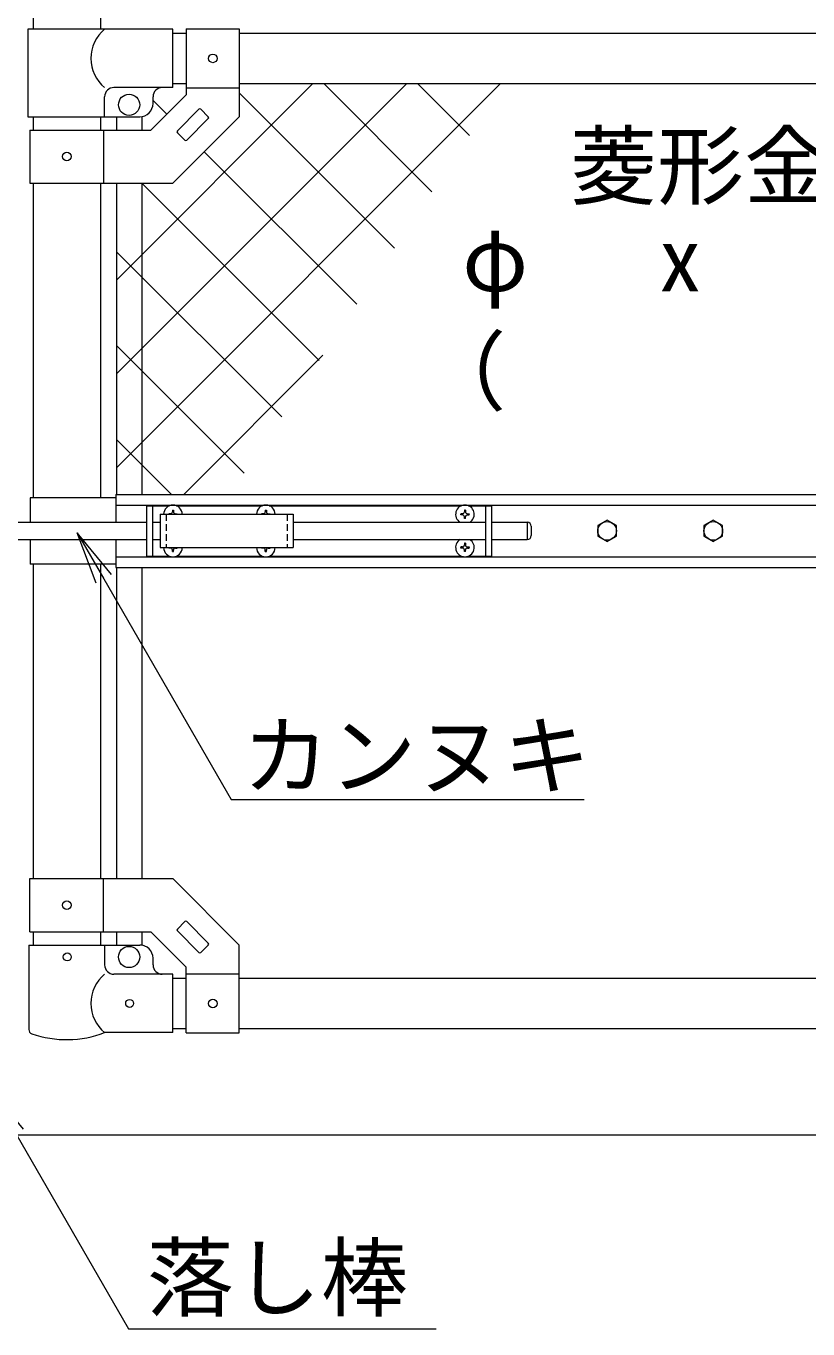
# Model space of a CAD drawing. Units: millimetres, scale not verified. Extents: x -4200 to 4200, y -2970 to 2970.
# Drawn here: x 1484 to 2073, y -315 to 667 of the extents above; entities that cross this region are included whole.
import ezdxf
from ezdxf.enums import TextEntityAlignment as Align

# ---------------------------------------------------------------- set-up
doc = ezdxf.new("R2010")
doc.units = ezdxf.units.MM
doc.header["$LTSCALE"] = 20
doc.linetypes.add('USER2', pattern=[0.375, 0.25, -0.125])
for name, color, linetype, lineweight in [('0-3_D-STR1', 1, 'Continuous', 18), ('0-4_D-BGD', 7, 'Continuous', 9), ('0-6_D-STR3', 3, 'Continuous', 13), ('0-8_0', 7, 'Continuous', 9), ('0-9_D-STR-TXT', 7, 'Continuous', 9), ('0-A_D-STR2', 7, 'Continuous', 9)]:
    doc.layers.add(name, color=color, linetype=linetype, lineweight=lineweight)
doc.styles.add('ＭＳ ゴシック', font='')
doc.styles.get('ＭＳ ゴシック').set_extended_font_data('MS Gothic')

# ---------------------------------------------------------------- blocks, each defined once
blk = doc.blocks.new('MLeader1')
at = {"layer": '0-8_0'}
blk.add_line((1470.63, -171.08), (1456.41, -133.1), dxfattribs=at)
for points in [[(1482.18, -164.41), (1456.41, -133.1), (1476.41, -167.74)], [(1476.41, -167.74), (1561.35, -314.87), (1785.96, -314.87), (1793.16, -314.87)]]:
    blk.add_lwpolyline(points, dxfattribs=at)
blk = doc.blocks.new('MLeader5')
at = {"layer": '0-8_0'}
blk.add_line((1536.97, 246.9), (1522.75, 284.88), dxfattribs=at)
for points in [[(1548.52, 253.57), (1522.75, 284.88), (1542.75, 250.24)], [(1542.75, 250.24), (1638.78, 83.9), (1897.57, 83.9), (1904.77, 83.9)]]:
    blk.add_lwpolyline(points, dxfattribs=at)

msp = doc.modelspace()

# ---------------------------------------------------------------- linework, layer by layer
at = {"layer": '0-3_D-STR1'}
for p, q in [((1489.47, 1100.37), (1489.47, 664.37)), ((1540.27, 1100.37), (1540.27, 664.37)), ((1594.87, 661.37), (1604.87, 661.37)), ((1644.87, 661.37), (2279.07, 661.37)), ((1594.87, 623.37), (1604.87, 623.37)), ((1644.87, 623.37), (2279.07, 623.37)), ((1489.47, 598.37), (1489.47, 588.37)), ((1540.27, 598.37), (1540.27, 588.37)), ((1552.37, 598.37), (1552.37, 588.37)), ((1571.37, 598.37), (1571.37, 588.37)), ((1489.47, 548.37), (1489.47, 311.37)), ((1540.27, 548.37), (1540.27, 311.37)), ((1552.37, 548.37), (1552.37, 313.87)), ((1571.37, 548.37), (1571.37, 313.87)), ((1489.47, 261.37), (1489.47, 24.37)), ((1540.27, 261.37), (1540.27, 24.37)), ((1552.37, 258.87), (1552.37, 24.37)), ((1571.37, 258.87), (1571.37, 24.37)), ((1489.47, -15.63), (1489.47, -25.63)), ((1540.27, -15.63), (1540.27, -25.63)), ((1552.37, -15.63), (1552.37, -25.63)), ((1571.37, -15.63), (1571.37, -25.75)), ((1594.87, -50.63), (1604.87, -50.63)), ((1644.87, -50.63), (2279.07, -50.63)), ((1594.87, -88.63), (1604.87, -88.63)), ((1644.87, -88.63), (2279.07, -88.63))]:
    msp.add_line(p, q, dxfattribs=at)
at = {"layer": '0-4_D-BGD'}
msp.add_line((609.22, -168.63), (2359.22, -168.63), dxfattribs=at)
at = {"layer": '0-6_D-STR3'}
for p, q in [((1485.52, 664.37), (1485.52, 598.37)), ((1594.87, 664.37), (1485.52, 664.37)), ((1594.87, 620.37), (1594.87, 664.37)), ((1604.87, 664.62), (1604.87, 614.94)), ((1604.87, 664.62), (1644.87, 664.62)), ((1644.87, 664.62), (1644.87, 598.37)), ((1594.87, 620.37), (1550.42, 620.37)), ((1604.87, 620.12), (1644.87, 620.12)), ((1543.42, 598.37), (1543.42, 613.37)), ((1578.3, 588.37), (1604.87, 614.94)), ((1579.87, 608.37), (1579.87, 613.37)), ((1598.2, 587.77), (1614.46, 604.03)), ((1615.88, 604.03), (1621.53, 598.38)), ((1485.52, 598.37), (1569.87, 598.37)), ((1605.27, 580.7), (1621.53, 596.96)), ((1487.17, 588.37), (1578.3, 588.37)), ((1487.17, 588.37), (1487.17, 548.37)), ((1542.57, 588.37), (1542.57, 548.37)), ((1598.2, 586.36), (1603.85, 580.7)), ((1487.37, 311.37), (1487.37, 292.87)), ((1551.97, 311.37), (1487.37, 311.37)), ((1551.97, 313.87), (2371.97, 313.87)), ((1551.97, 313.87), (1551.97, 292.87)), ((1551.97, 305.87), (2371.97, 305.87)), ((1574.87, 305.37), (1574.87, 267.37)), ((1574.87, 305.37), (1592.27, 305.37)), ((1579.37, 305.37), (1579.37, 267.37)), ((1597.46, 305.37), (1662.27, 305.37)), ((1667.46, 305.37), (1812.27, 305.37)), ((1817.46, 305.37), (1834.87, 305.37)), ((1830.37, 305.37), (1830.37, 267.37)), ((1834.87, 305.37), (1834.87, 267.37)), ((1585.37, 298.87), (1585.37, 273.87)), ((1585.37, 298.87), (1685.37, 298.87)), ((1593.01, 299.29), (1591.72, 299.26)), ((1591.72, 299.26), (1591.72, 298.87)), ((1594.47, 302.02), (1594.45, 300.72)), ((1594.47, 302.02), (1595.26, 302.02)), ((1595.26, 302.02), (1595.28, 300.72)), ((1663.01, 299.29), (1661.72, 299.26)), ((1661.72, 299.26), (1661.72, 298.87)), ((1664.47, 302.02), (1664.45, 300.72)), ((1664.47, 302.02), (1665.26, 302.02)), ((1665.26, 302.02), (1665.28, 300.72)), ((1666.72, 299.29), (1668.02, 299.26)), ((1668.02, 299.26), (1668.02, 298.87)), ((1685.37, 298.87), (1685.37, 273.87)), ((1813.01, 299.29), (1811.72, 299.26)), ((1811.72, 299.26), (1811.72, 298.87)), ((1814.47, 302.02), (1814.45, 300.72)), ((1814.47, 295.72), (1814.45, 297.01)), ((1815.26, 302.02), (1814.47, 302.02)), ((1815.26, 295.72), (1814.47, 295.72)), ((1815.26, 302.02), (1815.28, 300.72)), ((1815.26, 295.72), (1815.28, 297.01)), ((1816.72, 298.45), (1818.02, 298.47)), ((1818.02, 298.47), (1818.02, 298.87)), ((1393.57, 292.87), (1574.87, 292.87)), ((1579.37, 292.87), (1585.37, 292.87)), ((1685.37, 292.87), (1830.37, 292.87)), ((1834.87, 292.87), (1861.87, 292.87)), ((1861.87, 292.87), (1861.87, 279.87)), ((1864.87, 289.87), (1864.87, 282.87)), ((1393.57, 279.87), (1574.87, 279.87)), ((1487.37, 279.87), (1487.37, 261.37)), ((1551.97, 279.87), (1551.97, 258.87)), ((1579.37, 279.87), (1585.37, 279.87)), ((1685.37, 279.87), (1830.37, 279.87)), ((1814.47, 277.02), (1814.45, 275.72)), ((1815.26, 277.02), (1814.47, 277.02)), ((1815.26, 277.02), (1815.28, 275.72)), ((1834.87, 279.87), (1861.87, 279.87)), ((1551.97, 266.87), (2371.97, 266.87)), ((1574.87, 267.37), (1592.27, 267.37)), ((1585.37, 273.87), (1685.37, 273.87)), ((1591.72, 273.47), (1591.72, 273.87)), ((1593.01, 273.45), (1591.72, 273.47)), ((1594.47, 270.72), (1594.45, 272.01)), ((1594.47, 270.72), (1595.26, 270.72)), ((1595.26, 270.72), (1595.28, 272.01)), ((1596.72, 273.45), (1598.02, 273.47)), ((1597.46, 267.37), (1662.27, 267.37)), ((1598.02, 273.47), (1598.02, 273.87)), ((1661.72, 273.47), (1661.72, 273.87)), ((1663.01, 273.45), (1661.72, 273.47)), ((1664.47, 270.72), (1664.45, 272.01)), ((1664.47, 270.72), (1665.26, 270.72)), ((1665.26, 270.72), (1665.28, 272.01)), ((1666.72, 273.45), (1668.02, 273.47)), ((1667.46, 267.37), (1812.27, 267.37)), ((1668.02, 273.47), (1668.02, 273.87)), ((1813.01, 274.29), (1811.72, 274.26)), ((1811.72, 274.26), (1811.72, 273.87)), ((1814.47, 270.72), (1814.45, 272.01)), ((1815.26, 270.72), (1814.47, 270.72)), ((1815.26, 270.72), (1815.28, 272.01)), ((1816.72, 274.29), (1818.02, 274.26)), ((1816.72, 273.45), (1818.02, 273.47)), ((1817.46, 267.37), (1834.87, 267.37)), ((1818.02, 274.26), (1818.02, 273.87)), ((1818.02, 273.47), (1818.02, 273.87)), ((1551.97, 261.37), (1487.37, 261.37)), ((1551.97, 258.87), (2371.97, 258.87)), ((1487.17, -15.63), (1487.17, 24.37)), ((1542.57, -15.63), (1542.57, 24.37)), ((1598.2, -13.62), (1603.85, -7.97)), ((1605.27, -7.97), (1621.53, -24.23)), ((1487.17, -15.63), (1578.3, -15.63)), ((1578.3, -15.63), (1604.87, -42.2)), ((1598.2, -15.04), (1614.46, -31.3)), ((1486.32, -25.63), (1543.42, -25.63)), ((1486.32, -25.63), (1486.32, -89.33)), ((1543.42, -25.63), (1543.42, -40.63)), ((1543.42, -25.63), (1569.87, -25.63)), ((1615.88, -31.3), (1621.53, -25.64)), ((1644.87, -91.88), (1644.87, -25.63)), ((1579.87, -40.63), (1579.87, -35.63)), ((1594.87, -47.63), (1550.42, -47.63)), ((1594.87, -91.63), (1594.87, -47.63)), ((1604.87, -91.88), (1604.87, -42.2)), ((1604.87, -47.38), (1644.87, -47.38)), ((1594.87, -91.63), (1543.42, -91.63)), ((1604.87, -91.88), (1644.87, -91.88))]:
    msp.add_line(p, q, dxfattribs=at)
at = {"layer": '0-6_D-STR3', "linetype": 'USER2'}
for p, q in [((1589.87, 298.87), (1589.87, 273.87)), ((1680.87, 298.87), (1680.87, 273.87))]:
    msp.add_line(p, q, dxfattribs=at)
at = {"layer": '0-6_D-STR3'}
for points in [[(1487.17, 548.37), (1594.87, 548.37), (1644.87, 598.37)], [(1596.72, 299.29), (1598.02, 299.26), (1598.02, 298.87)], [(1813.01, 298.45), (1811.72, 298.47), (1811.72, 298.87)], [(1816.72, 299.29), (1818.02, 299.26), (1818.02, 298.87)], [(1813.01, 273.45), (1811.72, 273.47), (1811.72, 273.87)], [(1487.17, 24.37), (1594.87, 24.37), (1644.87, -25.63)]]:
    msp.add_lwpolyline(points, dxfattribs=at)
for points in [[(1921.97, 294.47), (1914.95, 290.42), (1914.95, 282.32), (1921.97, 278.27), (1928.98, 282.32), (1928.98, 290.42)], [(2001.97, 294.47), (1994.95, 290.42), (1994.95, 282.32), (2001.97, 278.27), (2008.98, 282.32), (2008.98, 290.42)]]:
    msp.add_lwpolyline(points, close=True, dxfattribs=at)
for centre, radius in [((1624.87, 642.37), 3.25), ((1561.87, 607.37), 8), ((1514.87, 568.37), 3.25), ((1921.97, 286.37), 7.03), ((2001.97, 286.37), 7.03), ((1514.87, 4.37), 3.25), ((1561.87, -34.63), 8), ((1515.27, -34.63), 3), ((1562.27, -69.63), 3), ((1624.87, -69.63), 3.25)]:
    msp.add_circle(centre, radius, dxfattribs=at)
for centre, radius, start, end in [((1561.61, 642.37), 28.55, 129.59418, 230.40582), ((1550.42, 613.37), 7, 90, 180), ((1586.87, 613.37), 7, 90, 180), ((1569.87, 608.37), 10, 270, 0), ((1615.17, 603.33), 1, 45, 135), ((1620.83, 597.67), 1, 315, 45), ((1598.91, 587.06), 1, 135, 225), ((1604.56, 581.41), 1, 225, 315), ((1594.87, 298.87), 7, 0, 180), ((1664.87, 298.87), 7, 0, 180), ((1814.87, 298.87), 7, 301.00272, 238.99728), ((1592.96, 300.77), 1.49, 270, 0), ((1596.77, 300.77), 1.49, 180, 270), ((1662.96, 300.77), 1.49, 270, 0), ((1666.77, 300.77), 1.49, 180, 270), ((1812.96, 300.77), 1.49, 270, 0), ((1812.96, 296.96), 1.49, 0, 90), ((1816.77, 300.77), 1.49, 180, 270), ((1816.77, 296.96), 1.49, 90, 180), ((1861.87, 289.87), 3, 0, 90), ((1814.87, 273.87), 7, 121.00272, 58.99728), ((1812.96, 275.77), 1.49, 270, 0), ((1816.77, 275.77), 1.49, 180, 270), ((1861.87, 282.87), 3, 270, 0), ((1594.87, 273.87), 7, 180, 0), ((1592.96, 271.96), 1.49, 0, 90), ((1596.77, 271.96), 1.49, 90, 180), ((1664.87, 273.87), 7, 180, 0), ((1662.96, 271.96), 1.49, 0, 90), ((1666.77, 271.96), 1.49, 90, 180), ((1812.96, 271.96), 1.49, 0, 90), ((1816.77, 271.96), 1.49, 90, 180), ((1604.56, -8.67), 1, 45, 135), ((1598.91, -14.33), 1, 135, 225), ((1569.87, -35.63), 10, 0, 90), ((1620.83, -24.94), 1, 315, 45), ((1615.17, -30.59), 1, 225, 315), ((1561.61, -69.63), 28.55, 129.59418, 230.40582), ((1550.42, -40.63), 7, 180, 270), ((1586.87, -40.63), 7, 180, 270), ((1489.62, -89.33), 3.3, 180, 250.77949), ((1514.87, -16.9), 80, 250.77949, 290.9084)]:
    msp.add_arc(centre, radius, start, end, dxfattribs=at)
at = {"layer": '0-A_D-STR2'}
for p, q in [((1552.37, 475.38), (1700.35, 623.37)), ((1552.37, 404.67), (1771.07, 623.37)), ((1552.37, 333.96), (1841.78, 623.37)), ((1789.95, 541.93), (1708.51, 623.37)), ((1818.23, 584.36), (1779.22, 623.37)), ((1590.19, 600.26), (1579.87, 610.59)), ((1761.68, 499.49), (1644.87, 616.3)), ((1733.4, 457.06), (1618.48, 571.98)), ((1705.13, 414.62), (1571.38, 548.37)), ((1676.85, 372.19), (1552.37, 496.67)), ((1648.58, 329.75), (1552.37, 425.96)), ((1602.99, 313.87), (1707.9, 418.78)), ((1593.75, 313.87), (1552.37, 355.25))]:
    msp.add_line(p, q, dxfattribs=at)

# ---------------------------------------------------------------- block references
at = {"layer": '0-8_0'}
for name in ['MLeader5', 'MLeader1']:
    msp.add_blockref(name, (0, 0), dxfattribs=at)

# ---------------------------------------------------------------- texts
at = {"layer": '0-9_D-STR-TXT', "style": 'ＭＳ ゴシック'}
for s, p in [('菱形金網', (1894.02, 522.91)), ('φ   x   mm目', (1812.8, 452.47)), ('（\u3000\u3000   \u3000\u3000）', (1780.32, 368)), ('カンヌキ', (1647.09, 78.64)), ('落し棒', (1575.14, -314.73))]:
    msp.add_text(s, height=48.09, dxfattribs=at).set_placement(p, align=Align.BOTTOM_LEFT)

doc.saveas('drawing.dxf')
